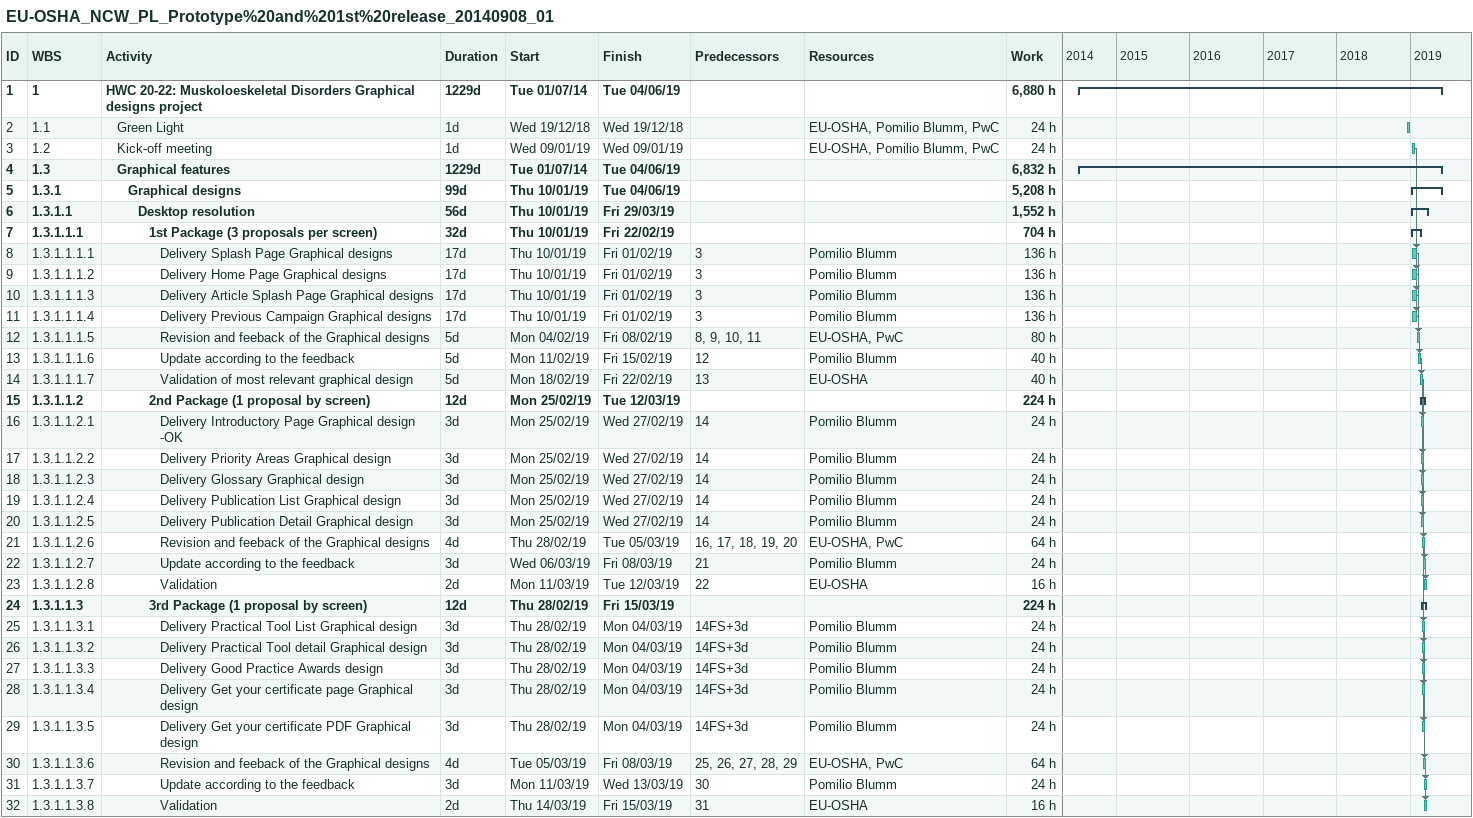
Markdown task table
EU-OSHA_NCW_PL_Prototype%20and%201st%20release_20140908_01

| ID | WBS | Task | Duration | Start | Finish | Predecessors | Resources | Work (h) |
|---|---|---|---|---|---|---|---|---|
| 1 | 1 | **HWC 20-22: Muskoloeskeletal Disorders Graphical designs project** | 1229d | 2014-07-01 | 2019-06-04 |  |  | 6880 |
| 2 | 1.1 | Green Light | 1d | 2018-12-19 | 2018-12-19 |  | EU-OSHA, Pomilio Blumm, PwC | 24 |
| 3 | 1.2 | Kick-off meeting | 1d | 2019-01-09 | 2019-01-09 |  | EU-OSHA, Pomilio Blumm, PwC | 24 |
| 4 | 1.3 | **Graphical features** | 1229d | 2014-07-01 | 2019-06-04 |  |  | 6832 |
| 5 | 1.3.1 | **Graphical designs** | 99d | 2019-01-10 | 2019-06-04 |  |  | 5208 |
| 6 | 1.3.1.1 | **Desktop resolution** | 56d | 2019-01-10 | 2019-03-29 |  |  | 1552 |
| 7 | 1.3.1.1.1 | **1st Package (3 proposals per screen)** | 32d | 2019-01-10 | 2019-02-22 |  |  | 704 |
| 8 | 1.3.1.1.1.1 | Delivery Splash Page Graphical designs | 17d | 2019-01-10 | 2019-02-01 | 3 | Pomilio Blumm | 136 |
| 9 | 1.3.1.1.1.2 | Delivery Home Page Graphical designs | 17d | 2019-01-10 | 2019-02-01 | 3 | Pomilio Blumm | 136 |
| 10 | 1.3.1.1.1.3 | Delivery Article Splash Page Graphical designs | 17d | 2019-01-10 | 2019-02-01 | 3 | Pomilio Blumm | 136 |
| 11 | 1.3.1.1.1.4 | Delivery Previous Campaign Graphical designs | 17d | 2019-01-10 | 2019-02-01 | 3 | Pomilio Blumm | 136 |
| 12 | 1.3.1.1.1.5 | Revision and feeback of the Graphical designs | 5d | 2019-02-04 | 2019-02-08 | 8, 9, 10, 11 | EU-OSHA, PwC | 80 |
| 13 | 1.3.1.1.1.6 | Update according to the feedback | 5d | 2019-02-11 | 2019-02-15 | 12 | Pomilio Blumm | 40 |
| 14 | 1.3.1.1.1.7 | Validation of most relevant graphical design | 5d | 2019-02-18 | 2019-02-22 | 13 | EU-OSHA | 40 |
| 15 | 1.3.1.1.2 | **2nd Package (1 proposal by screen)** | 12d | 2019-02-25 | 2019-03-12 |  |  | 224 |
| 16 | 1.3.1.1.2.1 | Delivery Introductory Page Graphical design -OK | 3d | 2019-02-25 | 2019-02-27 | 14 | Pomilio Blumm | 24 |
| 17 | 1.3.1.1.2.2 | Delivery Priority Areas Graphical design | 3d | 2019-02-25 | 2019-02-27 | 14 | Pomilio Blumm | 24 |
| 18 | 1.3.1.1.2.3 | Delivery Glossary Graphical design | 3d | 2019-02-25 | 2019-02-27 | 14 | Pomilio Blumm | 24 |
| 19 | 1.3.1.1.2.4 | Delivery Publication List Graphical design | 3d | 2019-02-25 | 2019-02-27 | 14 | Pomilio Blumm | 24 |
| 20 | 1.3.1.1.2.5 | Delivery Publication Detail Graphical design | 3d | 2019-02-25 | 2019-02-27 | 14 | Pomilio Blumm | 24 |
| 21 | 1.3.1.1.2.6 | Revision and feeback of the Graphical designs | 4d | 2019-02-28 | 2019-03-05 | 16, 17, 18, 19, 20 | EU-OSHA, PwC | 64 |
| 22 | 1.3.1.1.2.7 | Update according to the feedback | 3d | 2019-03-06 | 2019-03-08 | 21 | Pomilio Blumm | 24 |
| 23 | 1.3.1.1.2.8 | Validation | 2d | 2019-03-11 | 2019-03-12 | 22 | EU-OSHA | 16 |
| 24 | 1.3.1.1.3 | **3rd Package (1 proposal by screen)** | 12d | 2019-02-28 | 2019-03-15 |  |  | 224 |
| 25 | 1.3.1.1.3.1 | Delivery Practical Tool List Graphical design | 3d | 2019-02-28 | 2019-03-04 | 14FS+3d | Pomilio Blumm | 24 |
| 26 | 1.3.1.1.3.2 | Delivery Practical Tool detail Graphical design | 3d | 2019-02-28 | 2019-03-04 | 14FS+3d | Pomilio Blumm | 24 |
| 27 | 1.3.1.1.3.3 | Delivery Good Practice Awards design | 3d | 2019-02-28 | 2019-03-04 | 14FS+3d | Pomilio Blumm | 24 |
| 28 | 1.3.1.1.3.4 | Delivery Get your certificate page Graphical design | 3d | 2019-02-28 | 2019-03-04 | 14FS+3d | Pomilio Blumm | 24 |
| 29 | 1.3.1.1.3.5 | Delivery Get your certificate PDF Graphical design | 3d | 2019-02-28 | 2019-03-04 | 14FS+3d | Pomilio Blumm | 24 |
| 30 | 1.3.1.1.3.6 | Revision and feeback of the Graphical designs | 4d | 2019-03-05 | 2019-03-08 | 25, 26, 27, 28, 29 | EU-OSHA, PwC | 64 |
| 31 | 1.3.1.1.3.7 | Update according to the feedback | 3d | 2019-03-11 | 2019-03-13 | 30 | Pomilio Blumm | 24 |
| 32 | 1.3.1.1.3.8 | Validation | 2d | 2019-03-14 | 2019-03-15 | 31 | EU-OSHA | 16 |
